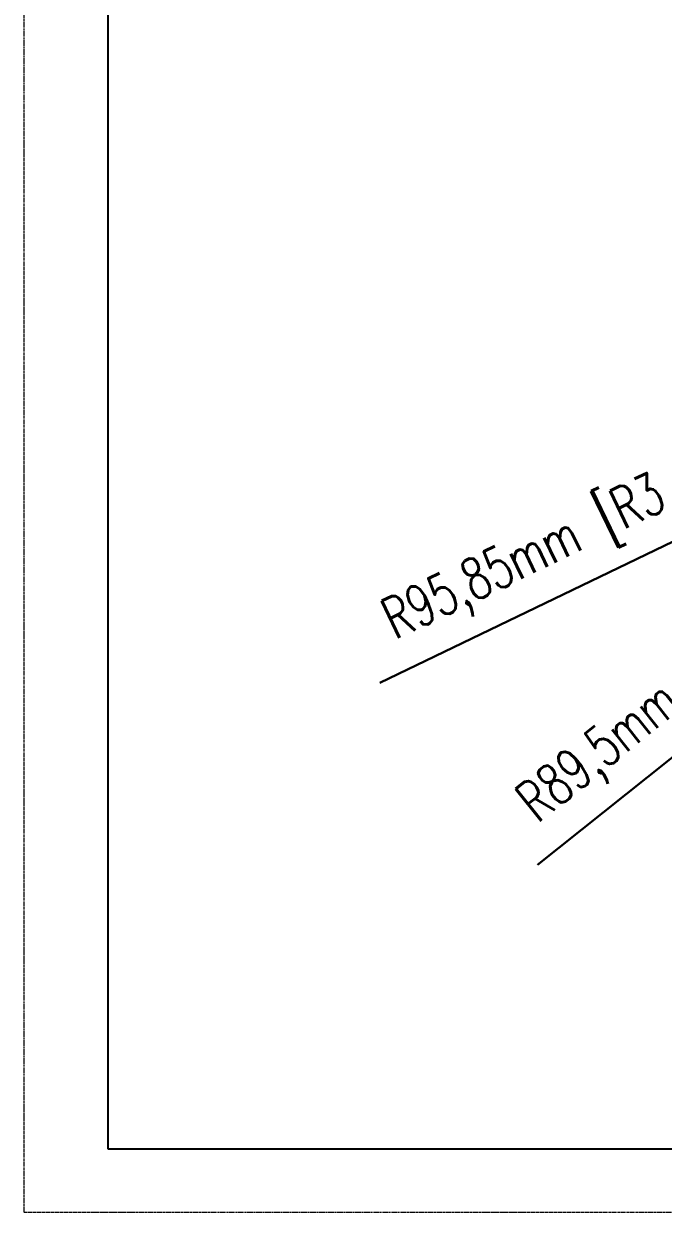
# Model space of a CAD drawing. Header units: millimetres. Extents: x 203 to 1207, y 243 to 948.
# Drawn here: x 202.6 to 380.1, y 242.9 to 572.7 of the extents above; entities that cross this region are included whole.
import ezdxf

# ---------------------------------------------------------------- set-up
doc = ezdxf.new("R2010")
doc.units = ezdxf.units.MM
doc.linetypes.add('PHANTOM2', pattern=[1.25, 0.625, -0.125, 0.125, -0.125, 0.125, -0.125])
doc.layers.add('尺寸標注', color=1, linetype='Continuous', lineweight=30)
doc.layers.add('裝訂區域', color=6, linetype='PHANTOM2', lineweight=13, plot=False)
doc.styles.add('DIM', font='txt.shx', dxfattribs={"width": 0.7, "bigfont": 'chineset.shx'})
doc.dimstyles.new('mm+in(开孔纸尺寸)', dxfattribs={"dimscale": 3, "dimtxt": 3.8, "dimasz": 2, "dimexe": 1.25, "dimexo": 0.625, "dimgap": 2, "dimtad": 1, "dimtxsty": 'DIM', "dimcen": 0, "dimclrd": 256, "dimclre": 256, "dimclrt": 3, "dimadec": 0, "dimazin": 0, "dimtfac": 1, "dimtmove": 0, "dimatfit": 1, "dimfxl": 1, "dimlwd": -1, "dimarcsym": 0})

# ---------------------------------------------------------------- blocks, each defined once
blk = doc.blocks.new('*D29')
at = {"layer": 'Defpoints', "color": 0}
for p in [(571.89, 520.08), (485.53, 478.48)]:
    blk.add_point(p, dxfattribs=at)
at = {"layer": '尺寸標注'}
blk.add_line((301.44, 389.78), (480.13, 475.87), dxfattribs=at)
blk.add_solid([(480.56, 474.97), (479.69, 476.77), (485.53, 478.48)], dxfattribs=at)
at = {"layer": '尺寸標注', "color": 3, "insert": (359.46, 431.78), "char_height": 11.4, "attachment_point": 5, "rotation": 25.7235, "style": 'DIM'}
blk.add_mtext('R95,85mm [R3 3/4"]', dxfattribs=at)
blk = doc.blocks.new('*D30')
at = {"layer": 'Defpoints', "color": 0}
for p in [(571.89, 520.08), (501.92, 464.27)]:
    blk.add_point(p, dxfattribs=at)
at = {"layer": '尺寸標注'}
blk.add_line((345.22, 339.28), (497.23, 460.53), dxfattribs=at)
blk.add_solid([(497.85, 459.75), (496.6, 461.31), (501.92, 464.27)], dxfattribs=at)
at = {"layer": '尺寸標注', "color": 3, "insert": (388.29, 389.82), "char_height": 11.4, "attachment_point": 5, "rotation": 38.577, "style": 'DIM'}
blk.add_mtext('R89,5mm [R3 1/2"]', dxfattribs=at)

msp = doc.modelspace()

# ---------------------------------------------------------------- linework, layer by layer
for p, q in [((225.969, 930.079), (225.969, 260.496)), ((225.969, 260.496), (1183.505, 260.496))]:
    msp.add_line(p, q)
at = {"layer": '裝訂區域'}
msp.add_lwpolyline([(202.588, 242.877), (1206.886, 242.877), (1206.886, 947.647), (202.588, 947.647)], close=True, dxfattribs=at)

# ---------------------------------------------------------------- dimensions: what is measured, and where the dimension line sits
at = {"layer": '尺寸標注'}
for mpoint, picture, middle in [((485.534, 478.478), '*D29', (364.955, 420.386)), ((501.917, 464.27), '*D30', (396.176, 379.928))]:
    dim = msp.add_radius_dim(center=(571.885, 520.079), mpoint=mpoint, dimstyle='mm+in(开孔纸尺寸)', override={"dimpost": 'mm', "dimtofl": 0}, dxfattribs=at)
    dim.commit()
    dim.dimension.update_dxf_attribs({"geometry": picture, "text_midpoint": middle, "dimtype": 164})

doc.saveas('drawing.dxf')
